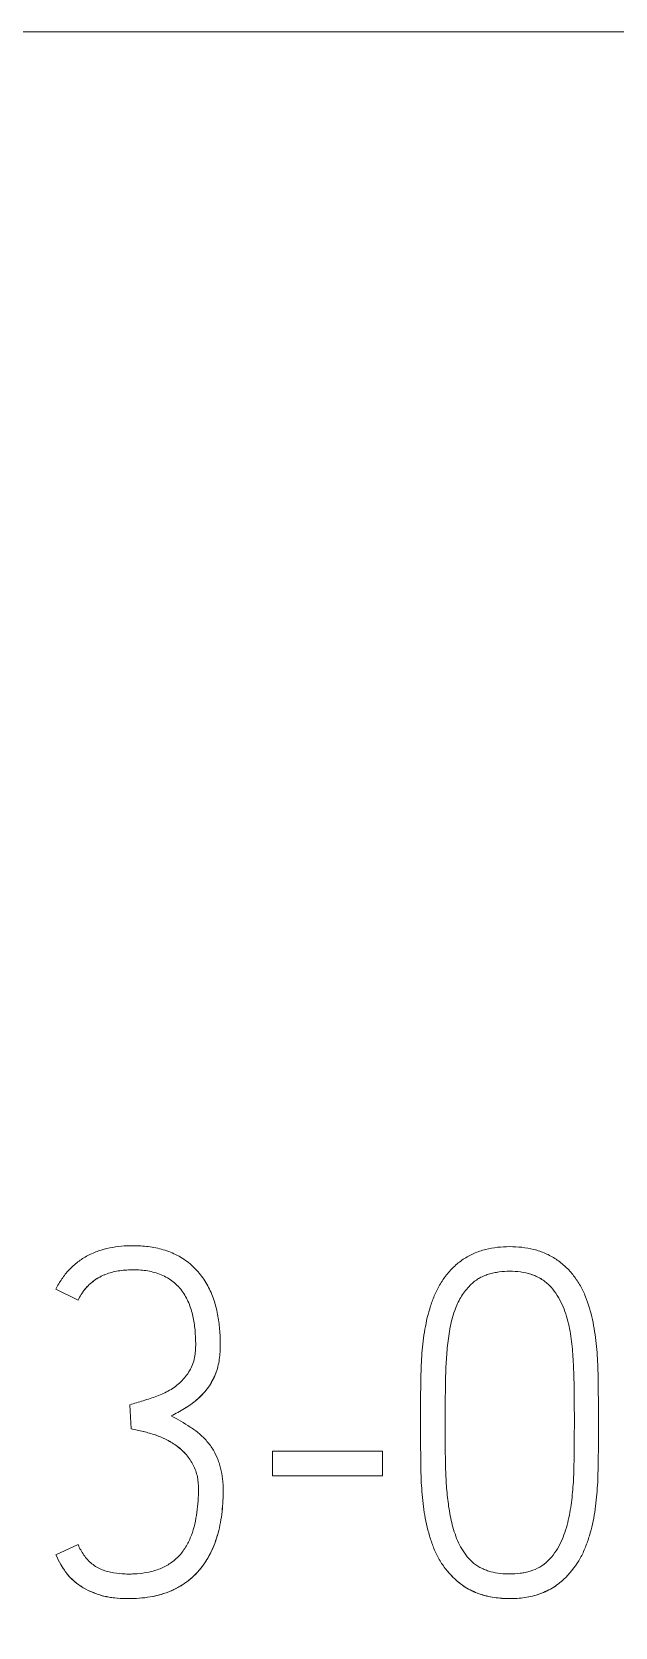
# Model space of a CAD drawing. Header units: millimetres. Extents: x 1359 to 3577, y 1336 to 3557.
# Drawn here: x 2584.42 to 2587.11, y 3322.74 to 3330.08 of the extents above; entities that cross this region are included whole.
import ezdxf

# ---------------------------------------------------------------- set-up
doc = ezdxf.new("R2010")
doc.units = ezdxf.units.MM
doc.set_wipeout_variables(frame=1)
doc.layers.add('000-PI-Oprema', color=30, linetype='Continuous', lineweight=5)

msp = doc.modelspace()

# ---------------------------------------------------------------- linework, layer by layer
for p, q in [((2706.5713, 3326.083), (2546.5713, 3326.083)), ((2706.5713, 3326.0218), (2546.5713, 3326.0218))]:
    msp.add_line(p, q)

# ---------------------------------------------------------------- next in the draw order: wipeouts: each hides what was drawn before it
msp.add_wipeout([(2556.5712, 3330.083), (2626.3712, 3330.083), (2626.3713, 3183.083), (2556.5713, 3183.083)])

# ---------------------------------------------------------------- next in the draw order: linework, layer by layer
at = {"layer": '000-PI-Oprema', "color": 0, "linetype": 'ByBlock', "lineweight": 0}
for p, q in [((2621.2652, 3330.083), (2561.6774, 3330.083)), ((2621.2652, 3330.083), (2561.6774, 3330.083)), ((2584.5322, 3324.2967), (2584.6343, 3324.2457)), ((2584.5322, 3324.2967), (2584.6343, 3324.2457)), ((2584.8719, 3323.7639), (2584.8784, 3323.653)), ((2584.8719, 3323.7639), (2584.8784, 3323.653)), ((2587.0297, 3323.6685), (2587.0297, 3323.6685)), ((2587.0297, 3323.6685), (2587.0297, 3323.6685)), ((2585.5295, 3323.5511), (2585.5295, 3323.4377)), ((2586.0355, 3323.5511), (2585.5295, 3323.5511)), ((2585.5295, 3323.5511), (2585.5295, 3323.4377)), ((2586.0355, 3323.5511), (2585.5295, 3323.5511)), ((2586.0355, 3323.4377), (2586.0355, 3323.5511)), ((2586.0355, 3323.4377), (2586.0355, 3323.5511)), ((2585.5295, 3323.4377), (2586.0355, 3323.4377)), ((2585.5295, 3323.4377), (2586.0355, 3323.4377)), ((2584.6343, 3323.1203), (2584.5322, 3323.0738)), ((2584.6343, 3323.1203), (2584.5322, 3323.0738))]:
    msp.add_line(p, q, dxfattribs=at)
for points, knots in [([(2584.8875, 3324.4963), (2584.8513, 3324.4963), (2584.8156, 3324.4933), (2584.763, 3324.4826), (2584.7456, 3324.478), (2584.7199, 3324.4691), (2584.7114, 3324.4658), (2584.6948, 3324.4587), (2584.6705, 3324.447), (2584.6477, 3324.4326), (2584.6261, 3324.4162), (2584.6191, 3324.4103), (2584.6057, 3324.3982), (2584.5865, 3324.3793), (2584.5698, 3324.3583), (2584.5494, 3324.3286), (2584.5403, 3324.3129), (2584.5322, 3324.2967)], [0, 0, 0, 0, 0.25, 0.25, 0.375, 0.375, 0.4375, 0.4375, 0.5, 0.625, 0.625, 0.6875, 0.6875, 0.75, 0.875, 0.875, 1, 1, 1, 1]), ([(2584.8875, 3324.4963), (2584.8513, 3324.4963), (2584.8156, 3324.4933), (2584.763, 3324.4826), (2584.7456, 3324.478), (2584.7199, 3324.4691), (2584.7114, 3324.4658), (2584.6948, 3324.4587), (2584.6705, 3324.447), (2584.6477, 3324.4326), (2584.6261, 3324.4162), (2584.6191, 3324.4103), (2584.6057, 3324.3982), (2584.5865, 3324.3793), (2584.5698, 3324.3583), (2584.5494, 3324.3286), (2584.5403, 3324.3129), (2584.5322, 3324.2967)], [0, 0, 0, 0, 0.25, 0.25, 0.375, 0.375, 0.4375, 0.4375, 0.5, 0.625, 0.625, 0.6875, 0.6875, 0.75, 0.875, 0.875, 1, 1, 1, 1]), ([(2585.0627, 3323.7129), (2585.0836, 3323.7233), (2585.1039, 3323.7346), (2585.1285, 3323.7496), (2585.1335, 3323.7527), (2585.1432, 3323.7589), (2585.148, 3323.762), (2585.1622, 3323.7719), (2585.1805, 3323.786), (2585.1974, 3323.8021), (2585.2136, 3323.819), (2585.2214, 3323.8279), (2585.2426, 3323.8558), (2585.2541, 3323.876), (2585.2657, 3323.9028), (2585.268, 3323.9083), (2585.272, 3323.9192), (2585.2738, 3323.9248), (2585.2787, 3323.9415), (2585.2812, 3323.9528), (2585.287, 3323.9871), (2585.2886, 3324.0105), (2585.2891, 3324.0453), (2585.2889, 3324.0568), (2585.2882, 3324.0799), (2585.2876, 3324.0914), (2585.2851, 3324.1259), (2585.2823, 3324.1489), (2585.2742, 3324.1945), (2585.2687, 3324.2174), (2585.2546, 3324.2616), (2585.2459, 3324.2831), (2585.2301, 3324.3142), (2585.2243, 3324.3244), (2585.2117, 3324.3442), (2585.205, 3324.3537), (2585.1835, 3324.381), (2585.1675, 3324.3977), (2585.1407, 3324.4202), (2585.1312, 3324.4273), (2585.1117, 3324.4403), (2585.1016, 3324.4463), (2585.0707, 3324.4625), (2585.0489, 3324.4711), (2585.0037, 3324.4845), (2584.9807, 3324.4891), (2584.9344, 3324.495), (2584.9111, 3324.4963), (2584.8875, 3324.4963)], [0, 0, 0, 0, 0.0625, 0.0625, 0.078125, 0.078125, 0.09375, 0.09375, 0.125, 0.15625, 0.15625, 0.1875, 0.1875, 0.25, 0.25, 0.265625, 0.265625, 0.28125, 0.28125, 0.3125, 0.3125, 0.375, 0.375, 0.40625, 0.40625, 0.4375, 0.4375, 0.5, 0.5, 0.5625, 0.5625, 0.625, 0.625, 0.65625, 0.65625, 0.6875, 0.6875, 0.75, 0.75, 0.78125, 0.78125, 0.8125, 0.8125, 0.875, 0.875, 0.9375, 0.9375, 1, 1, 1, 1]), ([(2585.0627, 3323.7129), (2585.0836, 3323.7233), (2585.1039, 3323.7346), (2585.1285, 3323.7496), (2585.1335, 3323.7527), (2585.1432, 3323.7589), (2585.148, 3323.762), (2585.1622, 3323.7719), (2585.1805, 3323.786), (2585.1974, 3323.8021), (2585.2136, 3323.819), (2585.2214, 3323.8279), (2585.2426, 3323.8558), (2585.2541, 3323.876), (2585.2657, 3323.9028), (2585.268, 3323.9083), (2585.272, 3323.9192), (2585.2738, 3323.9248), (2585.2787, 3323.9415), (2585.2812, 3323.9528), (2585.287, 3323.9871), (2585.2886, 3324.0105), (2585.2891, 3324.0453), (2585.2889, 3324.0568), (2585.2882, 3324.0799), (2585.2876, 3324.0914), (2585.2851, 3324.1259), (2585.2823, 3324.1489), (2585.2742, 3324.1945), (2585.2687, 3324.2174), (2585.2546, 3324.2616), (2585.2459, 3324.2831), (2585.2301, 3324.3142), (2585.2243, 3324.3244), (2585.2117, 3324.3442), (2585.205, 3324.3537), (2585.1835, 3324.381), (2585.1675, 3324.3977), (2585.1407, 3324.4202), (2585.1312, 3324.4273), (2585.1117, 3324.4403), (2585.1016, 3324.4463), (2585.0707, 3324.4625), (2585.0489, 3324.4711), (2585.0037, 3324.4845), (2584.9807, 3324.4891), (2584.9344, 3324.495), (2584.9111, 3324.4963), (2584.8875, 3324.4963)], [0, 0, 0, 0, 0.0625, 0.0625, 0.078125, 0.078125, 0.09375, 0.09375, 0.125, 0.15625, 0.15625, 0.1875, 0.1875, 0.25, 0.25, 0.265625, 0.265625, 0.28125, 0.28125, 0.3125, 0.3125, 0.375, 0.375, 0.40625, 0.40625, 0.4375, 0.4375, 0.5, 0.5, 0.5625, 0.5625, 0.625, 0.625, 0.65625, 0.65625, 0.6875, 0.6875, 0.75, 0.75, 0.78125, 0.78125, 0.8125, 0.8125, 0.875, 0.875, 0.9375, 0.9375, 1, 1, 1, 1]), ([(2586.6212, 3324.4919), (2586.5834, 3324.4919), (2586.5461, 3324.4881), (2586.5006, 3324.4764), (2586.4915, 3324.4737), (2586.4736, 3324.4676), (2586.4473, 3324.4574), (2586.4226, 3324.444), (2586.3992, 3324.4283), (2586.3916, 3324.4226), (2586.3769, 3324.4107), (2586.3699, 3324.4045), (2586.3497, 3324.385), (2586.3373, 3324.371), (2586.3202, 3324.3486), (2586.3147, 3324.3409), (2586.3044, 3324.3253), (2586.2947, 3324.3093), (2586.2863, 3324.2928), (2586.2784, 3324.276), (2586.2748, 3324.2674), (2586.2646, 3324.2415), (2586.2584, 3324.2238), (2586.2476, 3324.1881), (2586.2429, 3324.1701), (2586.2307, 3324.116), (2586.2252, 3324.0797), (2586.2171, 3324.0065), (2586.2147, 3323.9698), (2586.2127, 3323.9145), (2586.2124, 3323.896), (2586.2117, 3323.859), (2586.2115, 3323.8405), (2586.2109, 3323.7851), (2586.2107, 3323.7481), (2586.2107, 3323.6741), (2586.2107, 3323.6372), (2586.2111, 3323.5632), (2586.2116, 3323.517), (2586.2124, 3323.4708), (2586.2127, 3323.4523), (2586.2129, 3323.443), (2586.2137, 3323.4153), (2586.2165, 3323.3601), (2586.2226, 3323.3053), (2586.2308, 3323.2507), (2586.234, 3323.2326), (2586.242, 3323.1965), (2586.2467, 3323.1785), (2586.2574, 3323.143), (2586.2634, 3323.1255), (2586.2735, 3323.0997), (2586.277, 3323.0912), (2586.2847, 3323.0744), (2586.2889, 3323.0662), (2586.3024, 3323.0418), (2586.3128, 3323.026), (2586.3355, 3322.9965), (2586.348, 3322.9826), (2586.3615, 3322.9695)], [0, 0, 0, 0, 0.0625, 0.0625, 0.078125, 0.078125, 0.09375, 0.125, 0.125, 0.140625, 0.140625, 0.15625, 0.15625, 0.1875, 0.1875, 0.203125, 0.203125, 0.21875, 0.234375, 0.234375, 0.25, 0.25, 0.28125, 0.28125, 0.3125, 0.3125, 0.375, 0.375, 0.4375, 0.4375, 0.46875, 0.46875, 0.5, 0.5, 0.5625, 0.5625, 0.625, 0.625, 0.6875, 0.703125, 0.703125, 0.71875, 0.71875, 0.75, 0.8125, 0.8125, 0.84375, 0.84375, 0.875, 0.875, 0.90625, 0.90625, 0.921875, 0.921875, 0.9375, 0.9375, 0.96875, 0.96875, 1, 1, 1, 1]), ([(2586.6212, 3324.4919), (2586.5834, 3324.4919), (2586.5461, 3324.4881), (2586.5006, 3324.4764), (2586.4915, 3324.4737), (2586.4736, 3324.4676), (2586.4473, 3324.4574), (2586.4226, 3324.444), (2586.3992, 3324.4283), (2586.3916, 3324.4226), (2586.3769, 3324.4107), (2586.3699, 3324.4045), (2586.3497, 3324.385), (2586.3373, 3324.371), (2586.3202, 3324.3486), (2586.3147, 3324.3409), (2586.3044, 3324.3253), (2586.2947, 3324.3093), (2586.2863, 3324.2928), (2586.2784, 3324.276), (2586.2748, 3324.2674), (2586.2646, 3324.2415), (2586.2584, 3324.2238), (2586.2476, 3324.1881), (2586.2429, 3324.1701), (2586.2307, 3324.116), (2586.2252, 3324.0797), (2586.2171, 3324.0065), (2586.2147, 3323.9698), (2586.2127, 3323.9145), (2586.2124, 3323.896), (2586.2117, 3323.859), (2586.2115, 3323.8405), (2586.2109, 3323.7851), (2586.2107, 3323.7481), (2586.2107, 3323.6741), (2586.2107, 3323.6372), (2586.2111, 3323.5632), (2586.2116, 3323.517), (2586.2124, 3323.4708), (2586.2127, 3323.4523), (2586.2129, 3323.443), (2586.2137, 3323.4153), (2586.2165, 3323.3601), (2586.2226, 3323.3053), (2586.2308, 3323.2507), (2586.234, 3323.2326), (2586.242, 3323.1965), (2586.2467, 3323.1785), (2586.2574, 3323.143), (2586.2634, 3323.1255), (2586.2735, 3323.0997), (2586.277, 3323.0912), (2586.2847, 3323.0744), (2586.2889, 3323.0662), (2586.3024, 3323.0418), (2586.3128, 3323.026), (2586.3355, 3322.9965), (2586.348, 3322.9826), (2586.3615, 3322.9695)], [0, 0, 0, 0, 0.0625, 0.0625, 0.078125, 0.078125, 0.09375, 0.125, 0.125, 0.140625, 0.140625, 0.15625, 0.15625, 0.1875, 0.1875, 0.203125, 0.203125, 0.21875, 0.234375, 0.234375, 0.25, 0.25, 0.28125, 0.28125, 0.3125, 0.3125, 0.375, 0.375, 0.4375, 0.4375, 0.46875, 0.46875, 0.5, 0.5, 0.5625, 0.5625, 0.625, 0.625, 0.6875, 0.703125, 0.703125, 0.71875, 0.71875, 0.75, 0.8125, 0.8125, 0.84375, 0.84375, 0.875, 0.875, 0.90625, 0.90625, 0.921875, 0.921875, 0.9375, 0.9375, 0.96875, 0.96875, 1, 1, 1, 1]), ([(2586.8789, 3322.9695), (2586.9055, 3322.9961), (2586.9278, 3323.0257), (2586.9504, 3323.0663), (2586.9546, 3323.0746), (2586.9626, 3323.0916), (2586.9663, 3323.1002), (2586.9767, 3323.1261), (2586.9828, 3323.1436), (2586.999, 3323.1967), (2587.0068, 3323.2328), (2587.0154, 3323.2879), (2587.0178, 3323.3064), (2587.0217, 3323.3434), (2587.0248, 3323.3803), (2587.0266, 3323.4173), (2587.0278, 3323.4543), (2587.0281, 3323.4728), (2587.0291, 3323.5283), (2587.0294, 3323.5653), (2587.0297, 3323.6393), (2587.0297, 3323.6763), (2587.0296, 3323.7503), (2587.0292, 3323.8059), (2587.0285, 3323.8614), (2587.0279, 3323.8984), (2587.0276, 3323.9169), (2587.0258, 3323.9724), (2587.0232, 3324.0094), (2587.0172, 3324.0645), (2587.0149, 3324.0829), (2587.0094, 3324.1195), (2587.0061, 3324.1378), (2586.9943, 3324.192), (2586.984, 3324.2273), (2586.9635, 3324.2786), (2586.9556, 3324.2954), (2586.9371, 3324.328), (2586.9268, 3324.3434), (2586.9041, 3324.3727), (2586.8917, 3324.3865), (2586.8713, 3324.406), (2586.8643, 3324.4121), (2586.8498, 3324.4238), (2586.8273, 3324.4401), (2586.8029, 3324.4534), (2586.7772, 3324.4646), (2586.7683, 3324.468), (2586.7506, 3324.474), (2586.7237, 3324.4819), (2586.6961, 3324.4867), (2586.6588, 3324.4909), (2586.64, 3324.4919), (2586.6212, 3324.4919)], [0, 0, 0, 0, 0.0625, 0.0625, 0.078125, 0.078125, 0.09375, 0.09375, 0.125, 0.125, 0.1875, 0.1875, 0.21875, 0.21875, 0.25, 0.28125, 0.28125, 0.3125, 0.3125, 0.375, 0.375, 0.4375, 0.4375, 0.5, 0.53125, 0.53125, 0.5625, 0.5625, 0.625, 0.625, 0.65625, 0.65625, 0.6875, 0.6875, 0.75, 0.75, 0.78125, 0.78125, 0.8125, 0.8125, 0.84375, 0.84375, 0.859375, 0.859375, 0.875, 0.90625, 0.90625, 0.921875, 0.921875, 0.9375, 0.96875, 0.96875, 1, 1, 1, 1]), ([(2586.8789, 3322.9695), (2586.9055, 3322.9961), (2586.9278, 3323.0257), (2586.9504, 3323.0663), (2586.9546, 3323.0746), (2586.9626, 3323.0916), (2586.9663, 3323.1002), (2586.9767, 3323.1261), (2586.9828, 3323.1436), (2586.999, 3323.1967), (2587.0068, 3323.2328), (2587.0154, 3323.2879), (2587.0178, 3323.3064), (2587.0217, 3323.3434), (2587.0248, 3323.3803), (2587.0266, 3323.4173), (2587.0278, 3323.4543), (2587.0281, 3323.4728), (2587.0291, 3323.5283), (2587.0294, 3323.5653), (2587.0297, 3323.6393), (2587.0297, 3323.6763), (2587.0296, 3323.7503), (2587.0292, 3323.8059), (2587.0285, 3323.8614), (2587.0279, 3323.8984), (2587.0276, 3323.9169), (2587.0258, 3323.9724), (2587.0232, 3324.0094), (2587.0172, 3324.0645), (2587.0149, 3324.0829), (2587.0094, 3324.1195), (2587.0061, 3324.1378), (2586.9943, 3324.192), (2586.984, 3324.2273), (2586.9635, 3324.2786), (2586.9556, 3324.2954), (2586.9371, 3324.328), (2586.9268, 3324.3434), (2586.9041, 3324.3727), (2586.8917, 3324.3865), (2586.8713, 3324.406), (2586.8643, 3324.4121), (2586.8498, 3324.4238), (2586.8273, 3324.4401), (2586.8029, 3324.4534), (2586.7772, 3324.4646), (2586.7683, 3324.468), (2586.7506, 3324.474), (2586.7237, 3324.4819), (2586.6961, 3324.4867), (2586.6588, 3324.4909), (2586.64, 3324.4919), (2586.6212, 3324.4919)], [0, 0, 0, 0, 0.0625, 0.0625, 0.078125, 0.078125, 0.09375, 0.09375, 0.125, 0.125, 0.1875, 0.1875, 0.21875, 0.21875, 0.25, 0.28125, 0.28125, 0.3125, 0.3125, 0.375, 0.375, 0.4375, 0.4375, 0.5, 0.53125, 0.53125, 0.5625, 0.5625, 0.625, 0.625, 0.65625, 0.65625, 0.6875, 0.6875, 0.75, 0.75, 0.78125, 0.78125, 0.8125, 0.8125, 0.84375, 0.84375, 0.859375, 0.859375, 0.875, 0.90625, 0.90625, 0.921875, 0.921875, 0.9375, 0.96875, 0.96875, 1, 1, 1, 1]), ([(2584.8186, 3324.3799), (2584.8087, 3324.3783), (2584.799, 3324.3762), (2584.7798, 3324.371), (2584.7703, 3324.3679), (2584.7517, 3324.3608), (2584.7426, 3324.3568), (2584.7253, 3324.3475), (2584.717, 3324.3422), (2584.701, 3324.3304), (2584.6933, 3324.324), (2584.6788, 3324.3106), (2584.6722, 3324.3034), (2584.6537, 3324.2804), (2584.6432, 3324.2634), (2584.6343, 3324.2457)], [0, 0, 0, 0, 0.125, 0.125, 0.25, 0.25, 0.375, 0.375, 0.5, 0.5, 0.625, 0.625, 0.75, 0.75, 1, 1, 1, 1]), ([(2584.6343, 3324.2457), (2584.6432, 3324.2633), (2584.6534, 3324.2801), (2584.6719, 3324.303), (2584.6786, 3324.3104), (2584.6932, 3324.3239), (2584.7008, 3324.3302), (2584.7166, 3324.3419), (2584.7249, 3324.3472), (2584.7379, 3324.3543), (2584.7423, 3324.3565), (2584.7514, 3324.3606), (2584.7561, 3324.3625), (2584.7795, 3324.3714), (2584.7988, 3324.3766), (2584.8186, 3324.3799)], [0, 0, 0, 0, 0.25, 0.25, 0.375, 0.375, 0.5, 0.5, 0.625, 0.625, 0.6875, 0.6875, 0.75, 0.75, 1, 1, 1, 1]), ([(2584.8186, 3324.3799), (2584.8087, 3324.3783), (2584.799, 3324.3762), (2584.7798, 3324.371), (2584.7703, 3324.3679), (2584.7517, 3324.3608), (2584.7426, 3324.3568), (2584.7253, 3324.3475), (2584.717, 3324.3422), (2584.701, 3324.3304), (2584.6933, 3324.324), (2584.6788, 3324.3106), (2584.6722, 3324.3034), (2584.6537, 3324.2804), (2584.6432, 3324.2634), (2584.6343, 3324.2457)], [0, 0, 0, 0, 0.125, 0.125, 0.25, 0.25, 0.375, 0.375, 0.5, 0.5, 0.625, 0.625, 0.75, 0.75, 1, 1, 1, 1]), ([(2584.6343, 3324.2457), (2584.6432, 3324.2633), (2584.6534, 3324.2801), (2584.6719, 3324.303), (2584.6786, 3324.3104), (2584.6932, 3324.3239), (2584.7008, 3324.3302), (2584.7166, 3324.3419), (2584.7249, 3324.3472), (2584.7379, 3324.3543), (2584.7423, 3324.3565), (2584.7514, 3324.3606), (2584.7561, 3324.3625), (2584.7795, 3324.3714), (2584.7988, 3324.3766), (2584.8186, 3324.3799)], [0, 0, 0, 0, 0.25, 0.25, 0.375, 0.375, 0.5, 0.5, 0.625, 0.625, 0.6875, 0.6875, 0.75, 0.75, 1, 1, 1, 1]), ([(2584.8186, 3324.3799), (2584.84, 3324.3831), (2584.8614, 3324.3851), (2584.9041, 3324.3857), (2584.9255, 3324.3845), (2584.9574, 3324.3798), (2584.9682, 3324.3777), (2584.9892, 3324.3725), (2585.0098, 3324.3661), (2585.0294, 3324.3573), (2585.0485, 3324.347), (2585.0577, 3324.3411), (2585.0749, 3324.3283), (2585.083, 3324.3214), (2585.0982, 3324.3062), (2585.1053, 3324.2979), (2585.1247, 3324.272), (2585.135, 3324.2532), (2585.1519, 3324.2133), (2585.1581, 3324.1929), (2585.1675, 3324.1513), (2585.1707, 3324.1302), (2585.1748, 3324.0874), (2585.1758, 3324.0661), (2585.1759, 3324.0234), (2585.1746, 3324.0022), (2585.1682, 3323.9705), (2585.1653, 3323.9599), (2585.1578, 3323.9396), (2585.1532, 3323.9299), (2585.1421, 3323.9114), (2585.136, 3323.9024), (2585.1225, 3323.8853), (2585.108, 3323.8693), (2585.0914, 3323.8553), (2585.0738, 3323.8424), (2585.0647, 3323.8364), (2585.0366, 3323.82), (2585.0171, 3323.8109), (2584.9865, 3323.7996), (2584.9761, 3323.7963), (2584.9553, 3323.7896), (2584.9242, 3323.7796), (2584.8928, 3323.77), (2584.8719, 3323.7639)], [0, 0, 0, 0, 0.0625, 0.0625, 0.125, 0.125, 0.15625, 0.15625, 0.1875, 0.21875, 0.21875, 0.25, 0.25, 0.28125, 0.28125, 0.3125, 0.3125, 0.375, 0.375, 0.4375, 0.4375, 0.5, 0.5, 0.5625, 0.5625, 0.625, 0.625, 0.65625, 0.65625, 0.6875, 0.6875, 0.71875, 0.71875, 0.75, 0.78125, 0.78125, 0.8125, 0.8125, 0.875, 0.875, 0.90625, 0.90625, 0.9375, 1, 1, 1, 1]), ([(2584.8186, 3324.3799), (2584.84, 3324.3831), (2584.8614, 3324.3851), (2584.9041, 3324.3857), (2584.9255, 3324.3845), (2584.9574, 3324.3798), (2584.9682, 3324.3777), (2584.9892, 3324.3725), (2585.0098, 3324.3661), (2585.0294, 3324.3573), (2585.0485, 3324.347), (2585.0577, 3324.3411), (2585.0749, 3324.3283), (2585.083, 3324.3214), (2585.0982, 3324.3062), (2585.1053, 3324.2979), (2585.1247, 3324.272), (2585.135, 3324.2532), (2585.1519, 3324.2133), (2585.1581, 3324.1929), (2585.1675, 3324.1513), (2585.1707, 3324.1302), (2585.1748, 3324.0874), (2585.1758, 3324.0661), (2585.1759, 3324.0234), (2585.1746, 3324.0022), (2585.1682, 3323.9705), (2585.1653, 3323.9599), (2585.1578, 3323.9396), (2585.1532, 3323.9299), (2585.1421, 3323.9114), (2585.136, 3323.9024), (2585.1225, 3323.8853), (2585.108, 3323.8693), (2585.0914, 3323.8553), (2585.0738, 3323.8424), (2585.0647, 3323.8364), (2585.0366, 3323.82), (2585.0171, 3323.8109), (2584.9865, 3323.7996), (2584.9761, 3323.7963), (2584.9553, 3323.7896), (2584.9242, 3323.7796), (2584.8928, 3323.77), (2584.8719, 3323.7639)], [0, 0, 0, 0, 0.0625, 0.0625, 0.125, 0.125, 0.15625, 0.15625, 0.1875, 0.21875, 0.21875, 0.25, 0.25, 0.28125, 0.28125, 0.3125, 0.3125, 0.375, 0.375, 0.4375, 0.4375, 0.5, 0.5, 0.5625, 0.5625, 0.625, 0.625, 0.65625, 0.65625, 0.6875, 0.6875, 0.71875, 0.71875, 0.75, 0.78125, 0.78125, 0.8125, 0.8125, 0.875, 0.875, 0.90625, 0.90625, 0.9375, 1, 1, 1, 1]), ([(2586.8033, 3324.3143), (2586.7915, 3324.3261), (2586.7785, 3324.3361), (2586.7503, 3324.3528), (2586.7348, 3324.3596), (2586.7034, 3324.3697), (2586.6872, 3324.3732), (2586.6543, 3324.3776), (2586.6378, 3324.3785), (2586.605, 3324.3785), (2586.5886, 3324.3776), (2586.556, 3324.3734), (2586.5395, 3324.3699), (2586.5159, 3324.3625), (2586.5082, 3324.3596), (2586.493, 3324.353), (2586.4856, 3324.3492), (2586.4641, 3324.3364), (2586.4511, 3324.3263), (2586.4395, 3324.3143)], [0, 0, 0, 0, 0.125, 0.125, 0.25, 0.25, 0.375, 0.375, 0.5, 0.5, 0.625, 0.625, 0.75, 0.75, 0.8125, 0.8125, 0.875, 0.875, 1, 1, 1, 1]), ([(2586.4395, 3324.3143), (2586.4511, 3324.3262), (2586.464, 3324.3363), (2586.4852, 3324.349), (2586.4926, 3324.3528), (2586.5078, 3324.3595), (2586.5233, 3324.3653), (2586.5393, 3324.3695), (2586.5555, 3324.3729), (2586.5637, 3324.3743), (2586.5883, 3324.3776), (2586.6048, 3324.3785), (2586.6376, 3324.3785), (2586.654, 3324.3776), (2586.6867, 3324.3732), (2586.7031, 3324.3698), (2586.7267, 3324.3622), (2586.7344, 3324.3593), (2586.7495, 3324.3526), (2586.7569, 3324.3488), (2586.7784, 3324.3362), (2586.7915, 3324.3261), (2586.8033, 3324.3143)], [0, 0, 0, 0, 0.125, 0.125, 0.1875, 0.1875, 0.25, 0.3125, 0.3125, 0.375, 0.375, 0.5, 0.5, 0.625, 0.625, 0.75, 0.75, 0.8125, 0.8125, 0.875, 0.875, 1, 1, 1, 1]), ([(2586.8033, 3324.3143), (2586.7915, 3324.3261), (2586.7785, 3324.3361), (2586.7503, 3324.3528), (2586.7348, 3324.3596), (2586.7034, 3324.3697), (2586.6872, 3324.3732), (2586.6543, 3324.3776), (2586.6378, 3324.3785), (2586.605, 3324.3785), (2586.5886, 3324.3776), (2586.556, 3324.3734), (2586.5395, 3324.3699), (2586.5159, 3324.3625), (2586.5082, 3324.3596), (2586.493, 3324.353), (2586.4856, 3324.3492), (2586.4641, 3324.3364), (2586.4511, 3324.3263), (2586.4395, 3324.3143)], [0, 0, 0, 0, 0.125, 0.125, 0.25, 0.25, 0.375, 0.375, 0.5, 0.5, 0.625, 0.625, 0.75, 0.75, 0.8125, 0.8125, 0.875, 0.875, 1, 1, 1, 1]), ([(2586.4395, 3324.3143), (2586.4511, 3324.3262), (2586.464, 3324.3363), (2586.4852, 3324.349), (2586.4926, 3324.3528), (2586.5078, 3324.3595), (2586.5233, 3324.3653), (2586.5393, 3324.3695), (2586.5555, 3324.3729), (2586.5637, 3324.3743), (2586.5883, 3324.3776), (2586.6048, 3324.3785), (2586.6376, 3324.3785), (2586.654, 3324.3776), (2586.6867, 3324.3732), (2586.7031, 3324.3698), (2586.7267, 3324.3622), (2586.7344, 3324.3593), (2586.7495, 3324.3526), (2586.7569, 3324.3488), (2586.7784, 3324.3362), (2586.7915, 3324.3261), (2586.8033, 3324.3143)], [0, 0, 0, 0, 0.125, 0.125, 0.1875, 0.1875, 0.25, 0.3125, 0.3125, 0.375, 0.375, 0.5, 0.5, 0.625, 0.625, 0.75, 0.75, 0.8125, 0.8125, 0.875, 0.875, 1, 1, 1, 1]), ([(2586.3717, 3324.2078), (2586.3793, 3324.2276), (2586.3887, 3324.2467), (2586.4113, 3324.2826), (2586.4245, 3324.2992), (2586.4395, 3324.3143)], [0, 0, 0, 0, 0.5, 0.5, 1, 1, 1, 1]), ([(2586.3717, 3324.2078), (2586.3793, 3324.2276), (2586.3887, 3324.2467), (2586.4113, 3324.2826), (2586.4245, 3324.2992), (2586.4395, 3324.3143)], [0, 0, 0, 0, 0.5, 0.5, 1, 1, 1, 1]), ([(2586.8033, 3324.3143), (2586.8252, 3324.2911), (2586.8428, 3324.2652), (2586.864, 3324.2229), (2586.8701, 3324.2082), (2586.8806, 3324.1785), (2586.8851, 3324.1635), (2586.8967, 3324.118), (2586.9019, 3324.0871), (2586.9095, 3324.0246), (2586.9121, 3323.9932), (2586.9156, 3323.9305), (2586.9166, 3323.8991), (2586.9179, 3323.8363), (2586.9183, 3323.8049), (2586.9187, 3323.7421), (2586.9187, 3323.7107), (2586.9187, 3323.6479), (2586.9186, 3323.6165), (2586.918, 3323.5537), (2586.9176, 3323.5223), (2586.9167, 3323.4752), (2586.9164, 3323.4595), (2586.9152, 3323.4281), (2586.9144, 3323.4124), (2586.9111, 3323.3654), (2586.9079, 3323.3341), (2586.8994, 3323.2717), (2586.8935, 3323.2408), (2586.8811, 3323.1952), (2586.8764, 3323.1801), (2586.8656, 3323.1507), (2586.8596, 3323.1362), (2586.8454, 3323.1083), (2586.8372, 3323.0948), (2586.8187, 3323.069), (2586.8084, 3323.0569), (2586.7858, 3323.0349), (2586.7729, 3323.0251), (2586.7455, 3323.0093), (2586.731, 3323.0031), (2586.7081, 3322.996), (2586.7003, 3322.994), (2586.6848, 3322.9906), (2586.677, 3322.9893), (2586.6534, 3322.9863), (2586.6376, 3322.9854), (2586.6216, 3322.9854)], [0, 0, 0, 0, 0.0625, 0.0625, 0.09375, 0.09375, 0.125, 0.125, 0.1875, 0.1875, 0.25, 0.25, 0.3125, 0.3125, 0.375, 0.375, 0.4375, 0.4375, 0.5, 0.5, 0.5625, 0.5625, 0.59375, 0.59375, 0.625, 0.625, 0.6875, 0.6875, 0.75, 0.75, 0.78125, 0.78125, 0.8125, 0.8125, 0.84375, 0.84375, 0.875, 0.875, 0.90625, 0.90625, 0.9375, 0.9375, 0.953125, 0.953125, 0.96875, 0.96875, 1, 1, 1, 1]), ([(2586.8033, 3324.3143), (2586.8252, 3324.2911), (2586.8428, 3324.2652), (2586.864, 3324.2229), (2586.8701, 3324.2082), (2586.8806, 3324.1785), (2586.8851, 3324.1635), (2586.8967, 3324.118), (2586.9019, 3324.0871), (2586.9095, 3324.0246), (2586.9121, 3323.9932), (2586.9156, 3323.9305), (2586.9166, 3323.8991), (2586.9179, 3323.8363), (2586.9183, 3323.8049), (2586.9187, 3323.7421), (2586.9187, 3323.7107), (2586.9187, 3323.6479), (2586.9186, 3323.6165), (2586.918, 3323.5537), (2586.9176, 3323.5223), (2586.9167, 3323.4752), (2586.9164, 3323.4595), (2586.9152, 3323.4281), (2586.9144, 3323.4124), (2586.9111, 3323.3654), (2586.9079, 3323.3341), (2586.8994, 3323.2717), (2586.8935, 3323.2408), (2586.8811, 3323.1952), (2586.8764, 3323.1801), (2586.8656, 3323.1507), (2586.8596, 3323.1362), (2586.8454, 3323.1083), (2586.8372, 3323.0948), (2586.8187, 3323.069), (2586.8084, 3323.0569), (2586.7858, 3323.0349), (2586.7729, 3323.0251), (2586.7455, 3323.0093), (2586.731, 3323.0031), (2586.7081, 3322.996), (2586.7003, 3322.994), (2586.6848, 3322.9906), (2586.677, 3322.9893), (2586.6534, 3322.9863), (2586.6376, 3322.9854), (2586.6216, 3322.9854)], [0, 0, 0, 0, 0.0625, 0.0625, 0.09375, 0.09375, 0.125, 0.125, 0.1875, 0.1875, 0.25, 0.25, 0.3125, 0.3125, 0.375, 0.375, 0.4375, 0.4375, 0.5, 0.5, 0.5625, 0.5625, 0.59375, 0.59375, 0.625, 0.625, 0.6875, 0.6875, 0.75, 0.75, 0.78125, 0.78125, 0.8125, 0.8125, 0.84375, 0.84375, 0.875, 0.875, 0.90625, 0.90625, 0.9375, 0.9375, 0.953125, 0.953125, 0.96875, 0.96875, 1, 1, 1, 1]), ([(2586.6216, 3322.9854), (2586.6069, 3322.9854), (2586.5924, 3322.9861), (2586.5635, 3322.9894), (2586.5492, 3322.9919), (2586.5279, 3322.9975), (2586.5209, 3322.9997), (2586.5071, 3323.0047), (2586.4936, 3323.0104), (2586.4809, 3323.0174), (2586.4685, 3323.0251), (2586.4625, 3323.0294), (2586.4453, 3323.0431), (2586.4352, 3323.0536), (2586.4165, 3323.0759), (2586.4079, 3323.0879), (2586.393, 3323.1127), (2586.3865, 3323.1256), (2586.3752, 3323.1522), (2586.3704, 3323.1659), (2586.3573, 3323.2075), (2586.3506, 3323.2354), (2586.3402, 3323.2918), (2586.3367, 3323.3202), (2586.3309, 3323.3772), (2586.3289, 3323.4058), (2586.3262, 3323.4632), (2586.3256, 3323.492), (2586.3242, 3323.5784), (2586.3241, 3323.6359), (2586.3241, 3323.7508), (2586.3246, 3323.8083), (2586.3259, 3323.8801), (2586.3261, 3323.8944), (2586.3269, 3323.9231), (2586.3287, 3323.9661), (2586.3321, 3324.009), (2586.3366, 3324.0519), (2586.3399, 3324.0804), (2586.3447, 3324.1089), (2586.3535, 3324.1515), (2586.3612, 3324.1797), (2586.3717, 3324.2078)], [0, 0, 0, 0, 0.03125, 0.03125, 0.0625, 0.0625, 0.078125, 0.078125, 0.09375, 0.109375, 0.109375, 0.125, 0.125, 0.15625, 0.15625, 0.1875, 0.1875, 0.21875, 0.21875, 0.25, 0.25, 0.3125, 0.3125, 0.375, 0.375, 0.4375, 0.4375, 0.5, 0.5, 0.625, 0.625, 0.75, 0.75, 0.78125, 0.78125, 0.8125, 0.875, 0.875, 0.90625, 0.9375, 0.9375, 1, 1, 1, 1]), ([(2586.6216, 3322.9854), (2586.6069, 3322.9854), (2586.5924, 3322.9861), (2586.5635, 3322.9894), (2586.5492, 3322.9919), (2586.5279, 3322.9975), (2586.5209, 3322.9997), (2586.5071, 3323.0047), (2586.4936, 3323.0104), (2586.4809, 3323.0174), (2586.4685, 3323.0251), (2586.4625, 3323.0294), (2586.4453, 3323.0431), (2586.4352, 3323.0536), (2586.4165, 3323.0759), (2586.4079, 3323.0879), (2586.393, 3323.1127), (2586.3865, 3323.1256), (2586.3752, 3323.1522), (2586.3704, 3323.1659), (2586.3573, 3323.2075), (2586.3506, 3323.2354), (2586.3402, 3323.2918), (2586.3367, 3323.3202), (2586.3309, 3323.3772), (2586.3289, 3323.4058), (2586.3262, 3323.4632), (2586.3256, 3323.492), (2586.3242, 3323.5784), (2586.3241, 3323.6359), (2586.3241, 3323.7508), (2586.3246, 3323.8083), (2586.3259, 3323.8801), (2586.3261, 3323.8944), (2586.3269, 3323.9231), (2586.3287, 3323.9661), (2586.3321, 3324.009), (2586.3366, 3324.0519), (2586.3399, 3324.0804), (2586.3447, 3324.1089), (2586.3535, 3324.1515), (2586.3612, 3324.1797), (2586.3717, 3324.2078)], [0, 0, 0, 0, 0.03125, 0.03125, 0.0625, 0.0625, 0.078125, 0.078125, 0.09375, 0.109375, 0.109375, 0.125, 0.125, 0.15625, 0.15625, 0.1875, 0.1875, 0.21875, 0.21875, 0.25, 0.25, 0.3125, 0.3125, 0.375, 0.375, 0.4375, 0.4375, 0.5, 0.5, 0.625, 0.625, 0.75, 0.75, 0.78125, 0.78125, 0.8125, 0.875, 0.875, 0.90625, 0.9375, 0.9375, 1, 1, 1, 1]), ([(2585.289, 3324.0415), (2585.289, 3324.0389), (2585.289, 3324.0363), (2585.2886, 3324.0105), (2585.287, 3323.9874), (2585.2813, 3323.9531), (2585.2788, 3323.9417), (2585.2723, 3323.9193), (2585.2682, 3323.9084), (2585.259, 3323.8872), (2585.2538, 3323.8769), (2585.2423, 3323.8568), (2585.2358, 3323.8469), (2585.2218, 3323.8283), (2585.2141, 3323.8196), (2585.1981, 3323.8028), (2585.1897, 3323.7948), (2585.1721, 3323.7796), (2585.1628, 3323.7723), (2585.1485, 3323.7623), (2585.1436, 3323.7591), (2585.1338, 3323.7529), (2585.1091, 3323.7375), (2585.0836, 3323.7233), (2585.0627, 3323.7129)], [0, 0, 0, 0, 0.018365, 0.018365, 0.181971, 0.181971, 0.263774, 0.263774, 0.345577, 0.345577, 0.427379, 0.427379, 0.509182, 0.509182, 0.590985, 0.590985, 0.672788, 0.672788, 0.754591, 0.754591, 0.795493, 0.795493, 0.836394, 1, 1, 1, 1]), ([(2585.289, 3324.0415), (2585.289, 3324.0389), (2585.289, 3324.0363), (2585.2886, 3324.0105), (2585.287, 3323.9874), (2585.2813, 3323.9531), (2585.2788, 3323.9417), (2585.2723, 3323.9193), (2585.2682, 3323.9084), (2585.259, 3323.8872), (2585.2538, 3323.8769), (2585.2423, 3323.8568), (2585.2358, 3323.8469), (2585.2218, 3323.8283), (2585.2141, 3323.8196), (2585.1981, 3323.8028), (2585.1897, 3323.7948), (2585.1721, 3323.7796), (2585.1628, 3323.7723), (2585.1485, 3323.7623), (2585.1436, 3323.7591), (2585.1338, 3323.7529), (2585.1091, 3323.7375), (2585.0836, 3323.7233), (2585.0627, 3323.7129)], [0, 0, 0, 0, 0.018365, 0.018365, 0.181971, 0.181971, 0.263774, 0.263774, 0.345577, 0.345577, 0.427379, 0.427379, 0.509182, 0.509182, 0.590985, 0.590985, 0.672788, 0.672788, 0.754591, 0.754591, 0.795493, 0.795493, 0.836394, 1, 1, 1, 1]), ([(2584.5322, 3323.0738), (2584.539, 3323.0583), (2584.5466, 3323.0435), (2584.5592, 3323.0219), (2584.5636, 3323.0148), (2584.5704, 3323.0043), (2584.5726, 3323.0008), (2584.5774, 3322.994), (2584.5849, 3322.984), (2584.5932, 3322.9744), (2584.6051, 3322.9622), (2584.6113, 3322.9564), (2584.6305, 3322.9401), (2584.6441, 3322.9304), (2584.673, 3322.9134), (2584.6882, 3322.9061), (2584.7119, 3322.8965), (2584.7198, 3322.8936), (2584.7358, 3322.8882), (2584.7439, 3322.8858), (2584.7685, 3322.8798), (2584.7853, 3322.877), (2584.8191, 3322.8733), (2584.836, 3322.8724), (2584.8865, 3322.8714), (2584.92, 3322.873), (2584.97, 3322.8803), (2584.9866, 3322.8835), (2585.0197, 3322.892), (2585.052, 3322.9023), (2585.0825, 3322.9166), (2585.1047, 3322.9291), (2585.112, 3322.9335), (2585.1262, 3322.9429), (2585.1469, 3322.9577), (2585.1657, 3322.9745), (2585.1832, 3322.9927), (2585.1888, 3322.9989), (2585.1997, 3323.0119), (2585.2049, 3323.0186), (2585.2299, 3323.0529), (2585.2459, 3323.0825), (2585.2651, 3323.1295), (2585.2706, 3323.1455), (2585.2801, 3323.1777), (2585.2841, 3323.1939), (2585.2941, 3323.2431), (2585.2982, 3323.2763), (2585.3015, 3323.3267), (2585.3021, 3323.3436), (2585.3023, 3323.3687), (2585.3023, 3323.3771), (2585.3019, 3323.3939), (2585.3014, 3323.4023), (2585.2994, 3323.4273), (2585.2971, 3323.444), (2585.2917, 3323.4688), (2585.2896, 3323.4771), (2585.2847, 3323.4932), (2585.282, 3323.5012), (2585.273, 3323.5247), (2585.2658, 3323.5399), (2585.2529, 3323.5619), (2585.2482, 3323.569), (2585.2384, 3323.5828), (2585.2332, 3323.5894), (2585.2168, 3323.6086), (2585.2049, 3323.6205), (2585.1854, 3323.637), (2585.1787, 3323.6422), (2585.1649, 3323.6522), (2585.1578, 3323.6569), (2585.1223, 3323.6802), (2585.0929, 3323.6971), (2585.0627, 3323.7129)], [0, 0, 0, 0, 0.03125, 0.03125, 0.046875, 0.046875, 0.054688, 0.054688, 0.0625, 0.078125, 0.078125, 0.09375, 0.09375, 0.125, 0.125, 0.15625, 0.15625, 0.171875, 0.171875, 0.1875, 0.1875, 0.21875, 0.21875, 0.25, 0.25, 0.3125, 0.3125, 0.34375, 0.34375, 0.375, 0.40625, 0.40625, 0.421875, 0.421875, 0.4375, 0.46875, 0.46875, 0.484375, 0.484375, 0.5, 0.5, 0.5625, 0.5625, 0.59375, 0.59375, 0.625, 0.625, 0.6875, 0.6875, 0.71875, 0.71875, 0.734375, 0.734375, 0.75, 0.75, 0.78125, 0.78125, 0.796875, 0.796875, 0.8125, 0.8125, 0.84375, 0.84375, 0.859375, 0.859375, 0.875, 0.875, 0.90625, 0.90625, 0.921875, 0.921875, 0.9375, 0.9375, 1, 1, 1, 1]), ([(2584.5322, 3323.0738), (2584.539, 3323.0583), (2584.5466, 3323.0435), (2584.5592, 3323.0219), (2584.5636, 3323.0148), (2584.5704, 3323.0043), (2584.5726, 3323.0008), (2584.5774, 3322.994), (2584.5849, 3322.984), (2584.5932, 3322.9744), (2584.6051, 3322.9622), (2584.6113, 3322.9564), (2584.6305, 3322.9401), (2584.6441, 3322.9304), (2584.673, 3322.9134), (2584.6882, 3322.9061), (2584.7119, 3322.8965), (2584.7198, 3322.8936), (2584.7358, 3322.8882), (2584.7439, 3322.8858), (2584.7685, 3322.8798), (2584.7853, 3322.877), (2584.8191, 3322.8733), (2584.836, 3322.8724), (2584.8865, 3322.8714), (2584.92, 3322.873), (2584.97, 3322.8803), (2584.9866, 3322.8835), (2585.0197, 3322.892), (2585.052, 3322.9023), (2585.0825, 3322.9166), (2585.1047, 3322.9291), (2585.112, 3322.9335), (2585.1262, 3322.9429), (2585.1469, 3322.9577), (2585.1657, 3322.9745), (2585.1832, 3322.9927), (2585.1888, 3322.9989), (2585.1997, 3323.0119), (2585.2049, 3323.0186), (2585.2299, 3323.0529), (2585.2459, 3323.0825), (2585.2651, 3323.1295), (2585.2706, 3323.1455), (2585.2801, 3323.1777), (2585.2841, 3323.1939), (2585.2941, 3323.2431), (2585.2982, 3323.2763), (2585.3015, 3323.3267), (2585.3021, 3323.3436), (2585.3023, 3323.3687), (2585.3023, 3323.3771), (2585.3019, 3323.3939), (2585.3014, 3323.4023), (2585.2994, 3323.4273), (2585.2971, 3323.444), (2585.2917, 3323.4688), (2585.2896, 3323.4771), (2585.2847, 3323.4932), (2585.282, 3323.5012), (2585.273, 3323.5247), (2585.2658, 3323.5399), (2585.2529, 3323.5619), (2585.2482, 3323.569), (2585.2384, 3323.5828), (2585.2332, 3323.5894), (2585.2168, 3323.6086), (2585.2049, 3323.6205), (2585.1854, 3323.637), (2585.1787, 3323.6422), (2585.1649, 3323.6522), (2585.1578, 3323.6569), (2585.1223, 3323.6802), (2585.0929, 3323.6971), (2585.0627, 3323.7129)], [0, 0, 0, 0, 0.03125, 0.03125, 0.046875, 0.046875, 0.054688, 0.054688, 0.0625, 0.078125, 0.078125, 0.09375, 0.09375, 0.125, 0.125, 0.15625, 0.15625, 0.171875, 0.171875, 0.1875, 0.1875, 0.21875, 0.21875, 0.25, 0.25, 0.3125, 0.3125, 0.34375, 0.34375, 0.375, 0.40625, 0.40625, 0.421875, 0.421875, 0.4375, 0.46875, 0.46875, 0.484375, 0.484375, 0.5, 0.5, 0.5625, 0.5625, 0.59375, 0.59375, 0.625, 0.625, 0.6875, 0.6875, 0.71875, 0.71875, 0.734375, 0.734375, 0.75, 0.75, 0.78125, 0.78125, 0.796875, 0.796875, 0.8125, 0.8125, 0.84375, 0.84375, 0.859375, 0.859375, 0.875, 0.875, 0.90625, 0.90625, 0.921875, 0.921875, 0.9375, 0.9375, 1, 1, 1, 1]), ([(2585.1892, 3323.3758), (2585.1892, 3323.3949), (2585.1875, 3323.4139), (2585.1816, 3323.4418), (2585.1791, 3323.4511), (2585.1728, 3323.4692), (2585.169, 3323.4779), (2585.1603, 3323.4947), (2585.1554, 3323.5028), (2585.1448, 3323.5186), (2585.139, 3323.5263), (2585.1205, 3323.5482), (2585.1066, 3323.5612), (2585.0836, 3323.5783), (2585.0755, 3323.5837), (2585.0592, 3323.5937), (2585.0344, 3323.6078), (2585.0081, 3323.619), (2584.9809, 3323.6281), (2584.9717, 3323.6309), (2584.9533, 3323.6363), (2584.944, 3323.6389), (2584.9161, 3323.6459), (2584.8974, 3323.6499), (2584.8784, 3323.653)], [0, 0, 0, 0, 0.125, 0.125, 0.1875, 0.1875, 0.25, 0.25, 0.3125, 0.3125, 0.375, 0.375, 0.5, 0.5, 0.5625, 0.5625, 0.625, 0.75, 0.75, 0.8125, 0.8125, 0.875, 0.875, 1, 1, 1, 1]), ([(2584.8784, 3323.653), (2584.8974, 3323.6499), (2584.9162, 3323.6459), (2584.9442, 3323.6388), (2584.9534, 3323.6363), (2584.9719, 3323.6309), (2584.9811, 3323.6281), (2585.0085, 3323.6188), (2585.026, 3323.6114), (2585.0513, 3323.5982), (2585.0596, 3323.5935), (2585.0758, 3323.5835), (2585.0837, 3323.5782), (2585.1069, 3323.561), (2585.1207, 3323.5479), (2585.1391, 3323.5262), (2585.1448, 3323.5185), (2585.1555, 3323.5026), (2585.1604, 3323.4945), (2585.1691, 3323.4777), (2585.1728, 3323.4691), (2585.1791, 3323.4512), (2585.1816, 3323.442), (2585.1875, 3323.4139), (2585.1892, 3323.3949), (2585.1892, 3323.3758)], [0, 0, 0, 0, 0.125, 0.125, 0.1875, 0.1875, 0.25, 0.25, 0.375, 0.375, 0.4375, 0.4375, 0.5, 0.5, 0.625, 0.625, 0.6875, 0.6875, 0.75, 0.75, 0.8125, 0.8125, 0.875, 0.875, 1, 1, 1, 1]), ([(2585.1892, 3323.3758), (2585.1892, 3323.3949), (2585.1875, 3323.4139), (2585.1816, 3323.4418), (2585.1791, 3323.4511), (2585.1728, 3323.4692), (2585.169, 3323.4779), (2585.1603, 3323.4947), (2585.1554, 3323.5028), (2585.1448, 3323.5186), (2585.139, 3323.5263), (2585.1205, 3323.5482), (2585.1066, 3323.5612), (2585.0836, 3323.5783), (2585.0755, 3323.5837), (2585.0592, 3323.5937), (2585.0344, 3323.6078), (2585.0081, 3323.619), (2584.9809, 3323.6281), (2584.9717, 3323.6309), (2584.9533, 3323.6363), (2584.944, 3323.6389), (2584.9161, 3323.6459), (2584.8974, 3323.6499), (2584.8784, 3323.653)], [0, 0, 0, 0, 0.125, 0.125, 0.1875, 0.1875, 0.25, 0.25, 0.3125, 0.3125, 0.375, 0.375, 0.5, 0.5, 0.5625, 0.5625, 0.625, 0.75, 0.75, 0.8125, 0.8125, 0.875, 0.875, 1, 1, 1, 1]), ([(2584.8784, 3323.653), (2584.8974, 3323.6499), (2584.9162, 3323.6459), (2584.9442, 3323.6388), (2584.9534, 3323.6363), (2584.9719, 3323.6309), (2584.9811, 3323.6281), (2585.0085, 3323.6188), (2585.026, 3323.6114), (2585.0513, 3323.5982), (2585.0596, 3323.5935), (2585.0758, 3323.5835), (2585.0837, 3323.5782), (2585.1069, 3323.561), (2585.1207, 3323.5479), (2585.1391, 3323.5262), (2585.1448, 3323.5185), (2585.1555, 3323.5026), (2585.1604, 3323.4945), (2585.1691, 3323.4777), (2585.1728, 3323.4691), (2585.1791, 3323.4512), (2585.1816, 3323.442), (2585.1875, 3323.4139), (2585.1892, 3323.3949), (2585.1892, 3323.3758)], [0, 0, 0, 0, 0.125, 0.125, 0.1875, 0.1875, 0.25, 0.25, 0.375, 0.375, 0.4375, 0.4375, 0.5, 0.5, 0.625, 0.625, 0.6875, 0.6875, 0.75, 0.75, 0.8125, 0.8125, 0.875, 0.875, 1, 1, 1, 1]), ([(2585.3023, 3323.3712), (2585.3023, 3323.3677), (2585.3023, 3323.3642), (2585.3021, 3323.3439), (2585.3015, 3323.3272), (2585.2993, 3323.2936), (2585.2977, 3323.2768), (2585.2935, 3323.2435), (2585.2908, 3323.227), (2585.2808, 3323.1779), (2585.2717, 3323.1457), (2585.2461, 3323.0829), (2585.2302, 3323.0534), (2585.2005, 3323.0125), (2585.1895, 3322.9993), (2585.1662, 3322.975), (2585.1412, 3322.9525), (2585.1132, 3322.9339), (2585.091, 3322.9213), (2585.0834, 3322.9174), (2585.068, 3322.9101), (2585.0447, 3322.9), (2585.0206, 3322.8923), (2584.9877, 3322.8838), (2584.9709, 3322.8804), (2584.9207, 3322.873), (2584.8871, 3322.8714), (2584.8366, 3322.8724), (2584.8198, 3322.8733), (2584.7944, 3322.876), (2584.786, 3322.8772), (2584.7692, 3322.88), (2584.7609, 3322.8816), (2584.7445, 3322.8856), (2584.7364, 3322.888), (2584.7204, 3322.8933), (2584.7125, 3322.8962), (2584.689, 3322.9057), (2584.6735, 3322.9131), (2584.6445, 3322.9302), (2584.6309, 3322.9398), (2584.6117, 3322.9561), (2584.6055, 3322.9618), (2584.5937, 3322.9739), (2584.5881, 3322.9803), (2584.5802, 3322.9903), (2584.5777, 3322.9936), (2584.5729, 3323.0005), (2584.5706, 3323.004), (2584.5637, 3323.0145), (2584.5593, 3323.0217), (2584.5467, 3323.0434), (2584.539, 3323.0583), (2584.5322, 3323.0738)], [0, 0, 0, 0, 0.008984, 0.008984, 0.052071, 0.052071, 0.095159, 0.095159, 0.138247, 0.138247, 0.224422, 0.224422, 0.310597, 0.310597, 0.353685, 0.353685, 0.396773, 0.43986, 0.43986, 0.461404, 0.461404, 0.482948, 0.526036, 0.526036, 0.569123, 0.569123, 0.655299, 0.655299, 0.698386, 0.698386, 0.71993, 0.71993, 0.741474, 0.741474, 0.763018, 0.763018, 0.784562, 0.784562, 0.827649, 0.827649, 0.870737, 0.870737, 0.892281, 0.892281, 0.913825, 0.913825, 0.924597, 0.924597, 0.935369, 0.935369, 0.956912, 0.956912, 1, 1, 1, 1]), ([(2585.3023, 3323.3712), (2585.3023, 3323.3677), (2585.3023, 3323.3642), (2585.3021, 3323.3439), (2585.3015, 3323.3272), (2585.2993, 3323.2936), (2585.2977, 3323.2768), (2585.2935, 3323.2435), (2585.2908, 3323.227), (2585.2808, 3323.1779), (2585.2717, 3323.1457), (2585.2461, 3323.0829), (2585.2302, 3323.0534), (2585.2005, 3323.0125), (2585.1895, 3322.9993), (2585.1662, 3322.975), (2585.1412, 3322.9525), (2585.1132, 3322.9339), (2585.091, 3322.9213), (2585.0834, 3322.9174), (2585.068, 3322.9101), (2585.0447, 3322.9), (2585.0206, 3322.8923), (2584.9877, 3322.8838), (2584.9709, 3322.8804), (2584.9207, 3322.873), (2584.8871, 3322.8714), (2584.8366, 3322.8724), (2584.8198, 3322.8733), (2584.7944, 3322.876), (2584.786, 3322.8772), (2584.7692, 3322.88), (2584.7609, 3322.8816), (2584.7445, 3322.8856), (2584.7364, 3322.888), (2584.7204, 3322.8933), (2584.7125, 3322.8962), (2584.689, 3322.9057), (2584.6735, 3322.9131), (2584.6445, 3322.9302), (2584.6309, 3322.9398), (2584.6117, 3322.9561), (2584.6055, 3322.9618), (2584.5937, 3322.9739), (2584.5881, 3322.9803), (2584.5802, 3322.9903), (2584.5777, 3322.9936), (2584.5729, 3323.0005), (2584.5706, 3323.004), (2584.5637, 3323.0145), (2584.5593, 3323.0217), (2584.5467, 3323.0434), (2584.539, 3323.0583), (2584.5322, 3323.0738)], [0, 0, 0, 0, 0.008984, 0.008984, 0.052071, 0.052071, 0.095159, 0.095159, 0.138247, 0.138247, 0.224422, 0.224422, 0.310597, 0.310597, 0.353685, 0.353685, 0.396773, 0.43986, 0.43986, 0.461404, 0.461404, 0.482948, 0.526036, 0.526036, 0.569123, 0.569123, 0.655299, 0.655299, 0.698386, 0.698386, 0.71993, 0.71993, 0.741474, 0.741474, 0.763018, 0.763018, 0.784562, 0.784562, 0.827649, 0.827649, 0.870737, 0.870737, 0.892281, 0.892281, 0.913825, 0.913825, 0.924597, 0.924597, 0.935369, 0.935369, 0.956912, 0.956912, 1, 1, 1, 1]), ([(2585.1892, 3323.3758), (2585.1887, 3323.3397), (2585.1865, 3323.3038), (2585.1789, 3323.2506), (2585.1757, 3323.2329), (2585.1673, 3323.1978), (2585.1621, 3323.1804), (2585.1494, 3323.1466), (2585.1419, 3323.1302), (2585.1282, 3323.1067), (2585.1232, 3323.099), (2585.1126, 3323.0843), (2585.107, 3323.0773), (2585.0948, 3323.064), (2585.0884, 3323.0576), (2585.0746, 3323.0457), (2585.0673, 3323.0401), (2585.0448, 3323.0248), (2585.0287, 3323.0164), (2585.0034, 3323.0062), (2584.9947, 3323.0032), (2584.9773, 3322.998), (2584.9685, 3322.9958), (2584.942, 3322.9902), (2584.924, 3322.9878), (2584.8968, 3322.9857), (2584.8877, 3322.9853), (2584.8695, 3322.985), (2584.8604, 3322.985), (2584.8333, 3322.9858), (2584.8153, 3322.9874), (2584.7885, 3322.992), (2584.7796, 3322.9939), (2584.7619, 3322.9987), (2584.7532, 3323.0016), (2584.7363, 3323.0084), (2584.7281, 3323.0123), (2584.7124, 3323.0215), (2584.7048, 3323.0268), (2584.6836, 3323.0441), (2584.6715, 3323.0576), (2584.6504, 3323.0875), (2584.6417, 3323.1035), (2584.6343, 3323.1203)], [0, 0, 0, 0, 0.125, 0.125, 0.1875, 0.1875, 0.25, 0.25, 0.3125, 0.3125, 0.34375, 0.34375, 0.375, 0.375, 0.40625, 0.40625, 0.4375, 0.4375, 0.5, 0.5, 0.53125, 0.53125, 0.5625, 0.5625, 0.625, 0.625, 0.65625, 0.65625, 0.6875, 0.6875, 0.75, 0.75, 0.78125, 0.78125, 0.8125, 0.8125, 0.84375, 0.84375, 0.875, 0.875, 0.9375, 0.9375, 1, 1, 1, 1]), ([(2585.1892, 3323.3758), (2585.1887, 3323.3397), (2585.1865, 3323.3038), (2585.1789, 3323.2506), (2585.1757, 3323.2329), (2585.1673, 3323.1978), (2585.1621, 3323.1804), (2585.1494, 3323.1466), (2585.1419, 3323.1302), (2585.1282, 3323.1067), (2585.1232, 3323.099), (2585.1126, 3323.0843), (2585.107, 3323.0773), (2585.0948, 3323.064), (2585.0884, 3323.0576), (2585.0746, 3323.0457), (2585.0673, 3323.0401), (2585.0448, 3323.0248), (2585.0287, 3323.0164), (2585.0034, 3323.0062), (2584.9947, 3323.0032), (2584.9773, 3322.998), (2584.9685, 3322.9958), (2584.942, 3322.9902), (2584.924, 3322.9878), (2584.8968, 3322.9857), (2584.8877, 3322.9853), (2584.8695, 3322.985), (2584.8604, 3322.985), (2584.8333, 3322.9858), (2584.8153, 3322.9874), (2584.7885, 3322.992), (2584.7796, 3322.9939), (2584.7619, 3322.9987), (2584.7532, 3323.0016), (2584.7363, 3323.0084), (2584.7281, 3323.0123), (2584.7124, 3323.0215), (2584.7048, 3323.0268), (2584.6836, 3323.0441), (2584.6715, 3323.0576), (2584.6504, 3323.0875), (2584.6417, 3323.1035), (2584.6343, 3323.1203)], [0, 0, 0, 0, 0.125, 0.125, 0.1875, 0.1875, 0.25, 0.25, 0.3125, 0.3125, 0.34375, 0.34375, 0.375, 0.375, 0.40625, 0.40625, 0.4375, 0.4375, 0.5, 0.5, 0.53125, 0.53125, 0.5625, 0.5625, 0.625, 0.625, 0.65625, 0.65625, 0.6875, 0.6875, 0.75, 0.75, 0.78125, 0.78125, 0.8125, 0.8125, 0.84375, 0.84375, 0.875, 0.875, 0.9375, 0.9375, 1, 1, 1, 1]), ([(2586.8789, 3322.9695), (2586.8622, 3322.9525), (2586.8348, 3322.9302), (2586.8037, 3322.9129), (2586.7822, 3322.9025), (2586.7712, 3322.8979), (2586.7378, 3322.886), (2586.7148, 3322.8805), (2586.6675, 3322.8734), (2586.6439, 3322.8719), (2586.5968, 3322.872), (2586.5733, 3322.8735), (2586.5381, 3322.8788), (2586.5263, 3322.8811), (2586.5032, 3322.8867), (2586.4805, 3322.8934), (2586.4587, 3322.9024), (2586.4373, 3322.9127), (2586.4268, 3322.9185), (2586.3966, 3322.9376), (2586.3782, 3322.9525), (2586.3615, 3322.9695)], [0, 0, 0, 0, 0.125, 0.1875, 0.1875, 0.25, 0.25, 0.375, 0.375, 0.5, 0.5, 0.625, 0.625, 0.6875, 0.6875, 0.75, 0.8125, 0.8125, 0.875, 0.875, 1, 1, 1, 1]), ([(2586.3615, 3322.9695), (2586.3782, 3322.9525), (2586.4056, 3322.9303), (2586.4367, 3322.913), (2586.4582, 3322.9026), (2586.4692, 3322.8981), (2586.5027, 3322.8863), (2586.5257, 3322.8807), (2586.5729, 3322.8736), (2586.5965, 3322.872), (2586.6436, 3322.8719), (2586.6671, 3322.8734), (2586.7023, 3322.8786), (2586.7141, 3322.8809), (2586.7372, 3322.8865), (2586.7599, 3322.8932), (2586.7818, 3322.9023), (2586.8031, 3322.9126), (2586.8136, 3322.9184), (2586.8438, 3322.9375), (2586.8622, 3322.9525), (2586.8789, 3322.9695)], [0, 0, 0, 0, 0.125, 0.1875, 0.1875, 0.25, 0.25, 0.375, 0.375, 0.5, 0.5, 0.625, 0.625, 0.6875, 0.6875, 0.75, 0.8125, 0.8125, 0.875, 0.875, 1, 1, 1, 1]), ([(2586.8789, 3322.9695), (2586.8622, 3322.9525), (2586.8348, 3322.9302), (2586.8037, 3322.9129), (2586.7822, 3322.9025), (2586.7712, 3322.8979), (2586.7378, 3322.886), (2586.7148, 3322.8805), (2586.6675, 3322.8734), (2586.6439, 3322.8719), (2586.5968, 3322.872), (2586.5733, 3322.8735), (2586.5381, 3322.8788), (2586.5263, 3322.8811), (2586.5032, 3322.8867), (2586.4805, 3322.8934), (2586.4587, 3322.9024), (2586.4373, 3322.9127), (2586.4268, 3322.9185), (2586.3966, 3322.9376), (2586.3782, 3322.9525), (2586.3615, 3322.9695)], [0, 0, 0, 0, 0.125, 0.1875, 0.1875, 0.25, 0.25, 0.375, 0.375, 0.5, 0.5, 0.625, 0.625, 0.6875, 0.6875, 0.75, 0.8125, 0.8125, 0.875, 0.875, 1, 1, 1, 1]), ([(2586.3615, 3322.9695), (2586.3782, 3322.9525), (2586.4056, 3322.9303), (2586.4367, 3322.913), (2586.4582, 3322.9026), (2586.4692, 3322.8981), (2586.5027, 3322.8863), (2586.5257, 3322.8807), (2586.5729, 3322.8736), (2586.5965, 3322.872), (2586.6436, 3322.8719), (2586.6671, 3322.8734), (2586.7023, 3322.8786), (2586.7141, 3322.8809), (2586.7372, 3322.8865), (2586.7599, 3322.8932), (2586.7818, 3322.9023), (2586.8031, 3322.9126), (2586.8136, 3322.9184), (2586.8438, 3322.9375), (2586.8622, 3322.9525), (2586.8789, 3322.9695)], [0, 0, 0, 0, 0.125, 0.1875, 0.1875, 0.25, 0.25, 0.375, 0.375, 0.5, 0.5, 0.625, 0.625, 0.6875, 0.6875, 0.75, 0.8125, 0.8125, 0.875, 0.875, 1, 1, 1, 1])]:
    msp.add_open_spline(points, degree=3, knots=knots, dxfattribs=at)
for points in [[(2586.2107, 3323.6635), (2586.2107, 3323.6715), (2586.2107, 3323.6794), (2586.2107, 3323.6874)], [(2586.2107, 3323.6635), (2586.2107, 3323.6715), (2586.2107, 3323.6794), (2586.2107, 3323.6874)], [(2586.3615, 3322.9695), (2586.3519, 3322.9788), (2586.3428, 3322.9885), (2586.3343, 3322.9987)], [(2586.3615, 3322.9695), (2586.3519, 3322.9788), (2586.3428, 3322.9885), (2586.3343, 3322.9987)]]:
    msp.add_open_spline(points, degree=3, dxfattribs=at)

doc.saveas('drawing.dxf')
